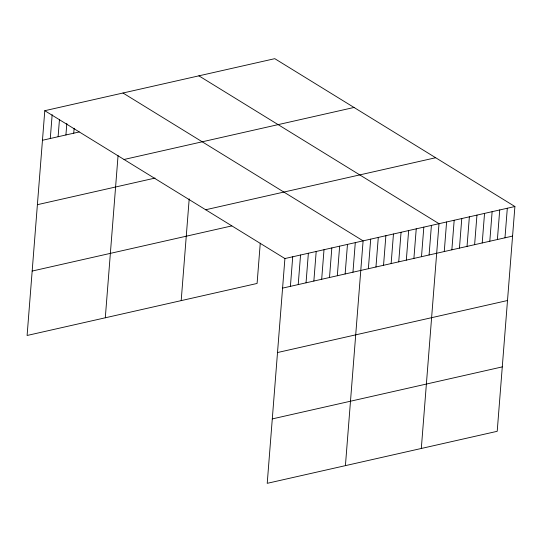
<?xml version="1.0" encoding="UTF-8"?>
<svg xmlns="http://www.w3.org/2000/svg" width="542" height="542" viewBox="0 0 542 542"><rect width="100%" height="100%" fill="white"/><g stroke="black" fill="none" stroke-linecap="round" stroke-linejoin="round"><path stroke-width="0.81" d="M44.79 110.697L284.909 258.548L267.22 483.328L497.21 431.303L514.9 206.522L274.78 58.671L44.79 110.697L27.1 335.478L257.091 283.452L260.262 243.195M50.284 138.501L52.161 114.68M58.102 136.733L59.457 119.477M65.921 134.965L66.829 123.461M73.739 133.196L74.132 128.264M105.297 317.788L118.061 155.595M181.191 300.62L189.199 198.867M290.404 286.352L292.727 256.779M298.222 284.584L300.546 255.011M306.04 282.816L308.371 253.243M313.859 281.047L316.189 251.474M321.684 279.279L324.008 249.699M329.502 277.504L331.826 247.931M337.32 275.736L339.644 246.163M345.139 273.967L347.469 244.395M352.957 272.199L355.288 242.626M345.417 465.639L363.106 240.858L122.987 93.007M368.37 268.717L370.694 239.144M375.958 266.996L378.289 237.423M383.546 265.282L385.877 235.709M391.134 263.568L393.465 233.995M398.729 261.847L401.053 232.274M406.317 260.133L408.648 230.56M413.905 258.412L416.236 228.839M421.493 256.698L423.824 227.125M429.088 254.984L431.412 225.411M421.31 448.471L439.006 223.69L198.887 75.839M444.264 251.549L446.594 221.976M451.852 249.835L454.182 220.255M459.447 248.114L461.77 218.541M467.035 246.4L469.365 216.827M474.623 244.679L476.953 215.106M482.211 242.965L484.541 213.392M489.805 241.251L492.129 211.678M497.393 239.53L499.724 209.957M504.981 237.816L507.312 208.243M42.466 140.27L79.213 131.957M124.03 159.483L354.021 107.465M37.391 204.686L155.059 178.074M205.669 209.754L435.66 157.736M32.168 271.054L231.8 225.906M284.909 258.548L514.9 206.522M282.585 288.12L512.569 236.095M277.511 352.537L507.502 300.519M272.287 418.905L502.278 366.887"/></g></svg>
